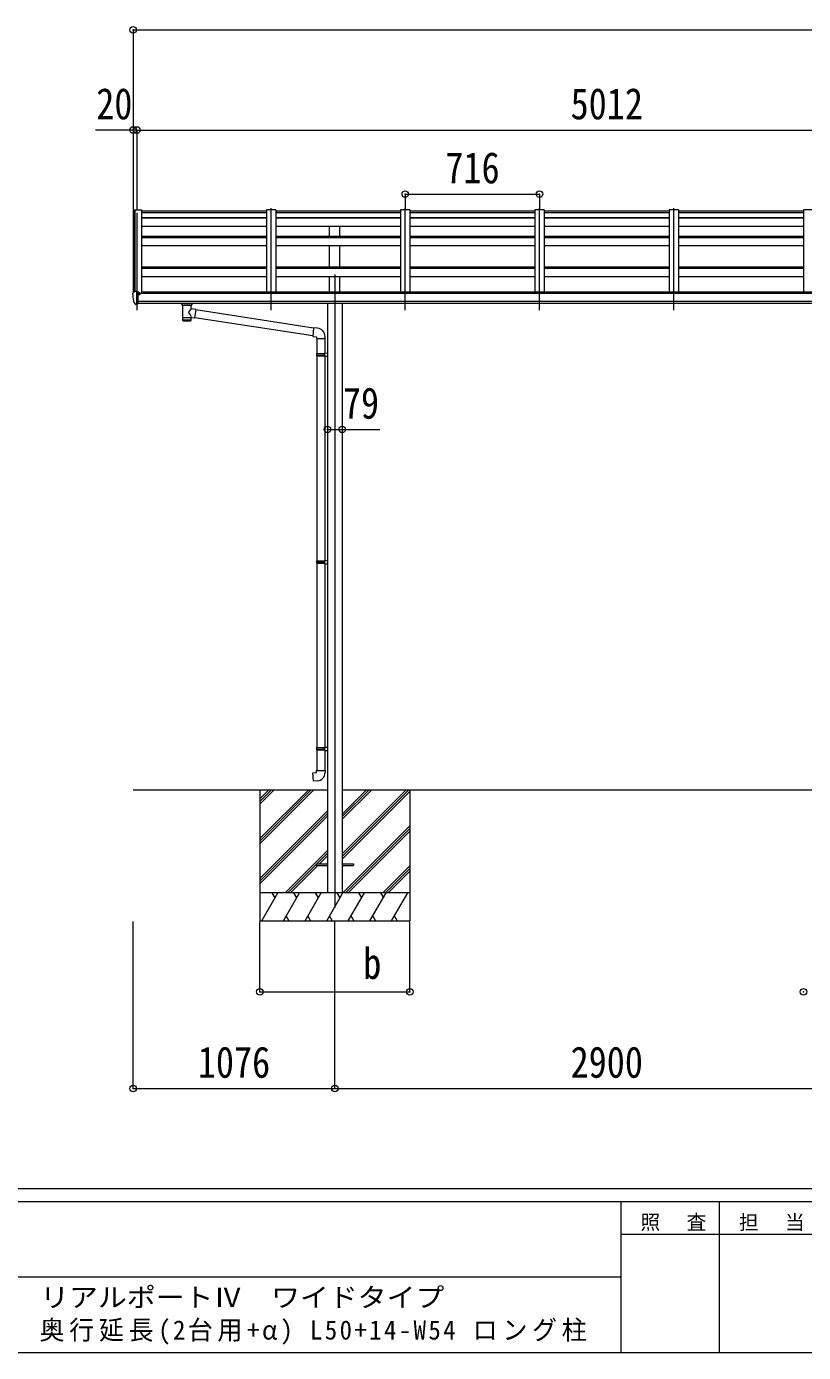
# Model space of a CAD drawing. Units: millimetres at full size. Extents: x -9783 to 9892, y -6828 to 6752.
# Drawn here: x 36 to 4180, y -6828 to 242 of the extents above; entities that cross this region are included whole.
import ezdxf
from ezdxf.enums import TextEntityAlignment as Align

# ---------------------------------------------------------------- set-up
doc = ezdxf.new("R2010")
doc.units = ezdxf.units.MM
doc.header["$LTSCALE"] = 35
doc.header["$PDMODE"] = 32
doc.header["$PDSIZE"] = 35
for name, color, linetype, lineweight in [('0-0_0', 7, 'Continuous', 9), ('0-1_本体', 4, 'Continuous', 9), ('0-2_部品', 7, 'Continuous', 9), ('0-8_PARTS2', 2, 'Continuous', 9), ('0-A_寸法', 6, 'Continuous', 9), ('F-0_240', 7, 'Continuous', 9)]:
    doc.layers.add(name, color=color, linetype=linetype, lineweight=lineweight)
doc.styles.add('ＭＳ ゴシック', font='')
doc.styles.get('ＭＳ ゴシック').set_extended_font_data('MS Gothic')

msp = doc.modelspace()

# ---------------------------------------------------------------- linework, layer by layer
at = {"layer": '0-0_0'}
for p, q in [((604.38, -3827.3), (1640.88, -3827.3)), ((1280.38, -3827.3), (1280.38, -4527.3)), ((1280.38, -4088.02), (1541.11, -3827.3)), ((1280.38, -4102.17), (1555.25, -3827.3)), ((1280.38, -4116.31), (1569.39, -3827.3)), ((1280.38, -3904.18), (1357.26, -3827.3)), ((1280.38, -3890.04), (1343.12, -3827.3)), ((1280.38, -3875.89), (1328.98, -3827.3)), ((1719.88, -3827.3), (4540.88, -3827.3)), ((1719.88, -4169.02), (2061.61, -3827.3)), ((1719.88, -4183.17), (2075.75, -3827.3)), ((1719.88, -3985.18), (1877.76, -3827.3)), ((1719.88, -3971.04), (1863.62, -3827.3)), ((1719.88, -3956.89), (1849.48, -3827.3)), ((1719.88, -4197.31), (2080.38, -3836.81)), ((2080.38, -3827.3), (2080.38, -4527.3)), ((1280.38, -4300.16), (1640.88, -3939.66)), ((1280.38, -4314.3), (1640.88, -3953.8)), ((1280.38, -4328.44), (1640.88, -3967.94)), ((1723.74, -4377.3), (2080.38, -4020.66)), ((1737.88, -4377.3), (2080.38, -4034.8)), ((1752.02, -4377.3), (2080.38, -4048.94)), ((1415.37, -4377.3), (1640.88, -4151.79)), ((1584.02, -4222.79), (1640.88, -4165.93)), ((1429.51, -4377.3), (1580.38, -4226.43)), ((1443.65, -4377.3), (1589.17, -4231.79)), ((1598.17, -4222.79), (1640.88, -4180.07)), ((1935.87, -4377.3), (2080.38, -4232.79)), ((1950.01, -4377.3), (2080.38, -4246.93)), ((1964.15, -4377.3), (2080.38, -4261.07)), ((2080.38, -4377.3), (1280.38, -4377.3)), ((1290.67, -4527.3), (1377.27, -4377.3)), ((1362.27, -4403.28), (1347.27, -4377.3)), ((1406.14, -4527.3), (1492.74, -4377.3)), ((1477.74, -4403.28), (1462.74, -4377.3)), ((1521.61, -4527.3), (1608.21, -4377.3)), ((1593.21, -4403.28), (1578.21, -4377.3)), ((1637.08, -4527.3), (1723.68, -4377.3)), ((1708.68, -4403.28), (1693.68, -4377.3)), ((1752.55, -4527.3), (1839.15, -4377.3)), ((1824.15, -4403.28), (1809.15, -4377.3)), ((1868.02, -4527.3), (1954.62, -4377.3)), ((1924.62, -4377.3), (1939.62, -4403.28)), ((1983.49, -4527.3), (2070.09, -4377.3)), ((1421.14, -4501.32), (1436.14, -4527.3)), ((1536.61, -4501.32), (1551.61, -4527.3)), ((1652.08, -4501.32), (1667.08, -4527.3)), ((1767.55, -4501.32), (1782.55, -4527.3)), ((1883.02, -4501.32), (1898.02, -4527.3)), ((1998.49, -4501.32), (2013.49, -4527.3)), ((1280.38, -4527.3), (2080.38, -4527.3))]:
    msp.add_line(p, q, dxfattribs=at)
at = {"layer": '0-1_本体'}
for p, q in [((604.39, -737.06), (604.37, -1178.12)), ((605.33, -736.18), (613.16, -735.77)), ((613.38, -735.85), (613.38, -1171.58)), ((613.46, -735.96), (614.08, -737.58)), ((649.38, -735.76), (649.38, -1181.76)), ((1315.38, -741.82), (649.38, -741.82)), ((649.38, -748.76), (1315.38, -748.76)), ((649.38, -775.47), (1315.38, -775.47)), ((1315.38, -735.76), (1315.38, -1175.05)), ((1365.38, -735.76), (1315.38, -735.76)), ((1365.38, -735.76), (1365.38, -1175.05)), ((2031.38, -741.82), (1365.38, -741.82)), ((1365.38, -748.76), (2031.38, -748.76)), ((1365.38, -775.47), (2031.38, -775.47)), ((2031.38, -735.76), (2031.38, -1175.05)), ((2081.38, -735.76), (2031.38, -735.76)), ((2081.38, -735.76), (2081.38, -1175.05)), ((2747.38, -741.82), (2081.38, -741.82)), ((2081.38, -748.76), (2747.38, -748.76)), ((2081.38, -775.47), (2747.38, -775.47)), ((2747.38, -735.76), (2747.38, -1175.05)), ((2797.38, -735.76), (2747.38, -735.76)), ((2797.38, -735.76), (2797.38, -1175.05)), ((3463.38, -741.82), (2797.38, -741.82)), ((2797.38, -748.76), (3463.38, -748.76)), ((2797.38, -775.47), (3463.38, -775.47)), ((3463.38, -735.76), (3463.38, -1175.05)), ((3513.38, -735.76), (3463.38, -735.76)), ((3513.38, -735.76), (3513.38, -1175.05)), ((4179.38, -741.82), (3513.38, -741.82)), ((3513.38, -748.76), (4179.38, -748.76)), ((3513.38, -775.47), (4179.38, -775.47)), ((4179.38, -735.76), (4179.38, -1175.05)), ((4229.38, -735.76), (4179.38, -735.76)), ((649.38, -778.05), (1315.38, -778.05)), ((649.38, -822.79), (1315.38, -822.79)), ((1365.38, -778.05), (2031.38, -778.05)), ((1365.38, -822.79), (2031.38, -822.79)), ((1652.88, -876.52), (1652.88, -822.79)), ((1707.88, -876.52), (1707.88, -822.79)), ((2081.38, -778.05), (2747.38, -778.05)), ((2081.38, -822.79), (2747.38, -822.79)), ((2797.38, -778.05), (3463.38, -778.05)), ((2797.38, -822.79), (3463.38, -822.79)), ((3513.38, -778.05), (4179.38, -778.05)), ((3513.38, -822.79), (4179.38, -822.79)), ((649.38, -876.52), (1315.38, -876.52)), ((649.38, -882.09), (1315.38, -882.09)), ((1365.38, -876.52), (2031.38, -876.52)), ((1365.38, -882.09), (2031.38, -882.09)), ((2081.38, -876.52), (2747.38, -876.52)), ((2081.38, -882.09), (2747.38, -882.09)), ((2797.38, -876.52), (3463.38, -876.52)), ((2797.38, -882.09), (3463.38, -882.09)), ((3513.38, -876.52), (4179.38, -876.52)), ((3513.38, -882.09), (4179.38, -882.09)), ((649.38, -926.09), (1315.38, -926.09)), ((1365.38, -926.09), (2031.38, -926.09)), ((1652.88, -1040.17), (1652.88, -926.09)), ((1707.88, -1040.17), (1707.88, -926.09)), ((2081.38, -926.09), (2747.38, -926.09)), ((2797.38, -926.09), (3463.38, -926.09)), ((3513.38, -926.09), (4179.38, -926.09)), ((649.38, -1040.17), (1315.38, -1040.17)), ((649.38, -1046.97), (1315.38, -1046.97)), ((1365.38, -1040.17), (2031.38, -1040.17)), ((1365.38, -1046.97), (2031.38, -1046.97)), ((2081.38, -1040.17), (2747.38, -1040.17)), ((2081.38, -1046.97), (2747.38, -1046.97)), ((2797.38, -1040.17), (3463.38, -1040.17)), ((2797.38, -1046.97), (3463.38, -1046.97)), ((3513.38, -1040.17), (4179.38, -1040.17)), ((3513.38, -1046.97), (4179.38, -1046.97)), ((649.38, -1090.52), (1315.38, -1090.52)), ((1365.38, -1090.52), (2031.38, -1090.52)), ((1652.88, -1175.05), (1652.88, -1090.52)), ((1707.88, -1175.05), (1707.88, -1090.52)), ((2081.38, -1090.52), (2747.38, -1090.52)), ((2797.38, -1090.52), (3463.38, -1090.52)), ((3513.38, -1090.52), (4179.38, -1090.52)), ((5629.88, -1181.76), (630.88, -1181.76)), ((654.38, -1181.76), (654.38, -1175.05)), ((5606.38, -1175.05), (654.38, -1175.05)), ((630.88, -1222.98), (5629.88, -1222.98)), ((5629.88, -1234.83), (630.88, -1234.75)), ((1640.88, -1234.92), (1640.88, -4377.32)), ((1719.88, -1234.92), (1719.88, -4377.32))]:
    msp.add_line(p, q, dxfattribs=at)
msp.add_lwpolyline([(614.08, -1171.58), (614.08, -735.76), (649.38, -735.76)], dxfattribs=at)
msp.add_circle((638.35, -1186.49), 3, dxfattribs=at)
for centre, radius, start, end in [((605.38, -737.18), 1, 93, 173.32986), ((613.18, -736.07), 0.301, 21.06327, 92.86679)]:
    msp.add_arc(centre, radius, start, end, dxfattribs=at)
at = {"layer": '0-2_部品'}
for p, q in [((602.38, -1180.93), (602.38, -1181.56)), ((609.29, -1172.13), (605.22, -1177.94)), ((624.38, -1240.06), (624.38, -1171.56)), ((625.88, -1172.48), (624.38, -1172.48)), ((630.88, -1181.3), (624.38, -1180.9)), ((625.88, -1172.48), (625.88, -1178.65)), ((635.55, -1173.98), (625.88, -1173.26)), ((625.88, -1176.25), (639.88, -1176.31)), ((635.35, -1186.48), (635.88, -1186.48)), ((635.88, -1186.48), (636.18, -1186.48)), ((636.38, -1176.29), (636.38, -1174.39)), ((640.88, -1177.41), (640.88, -1181.37)), ((616.76, -1238.25), (607.01, -1222.87)), ((622.88, -1239.97), (619.17, -1239.74)), ((622.88, -1239.97), (624.38, -1240.06)), ((624.38, -1237.87), (624.88, -1237.87)), ((624.88, -1237.87), (625.38, -1236.87)), ((630.88, -1236.87), (625.38, -1236.87)), ((864.88, -1240.87), (864.88, -1234.75)), ((868.98, -1245.37), (868.96, -1325.66)), ((914.78, -1262.94), (914.78, -1245.36)), ((940, -1266.85), (914.78, -1262.94)), ((918.88, -1240.87), (918.88, -1234.75)), ((940, -1266.85), (932.98, -1312.11)), ((1566.84, -1366.16), (939.69, -1268.87)), ((914.8, -1325.66), (914.78, -1309.04)), ((914.78, -1309.29), (932.98, -1312.11)), ((1563.17, -1408.09), (933.25, -1310.37)), ((1587.8, -1366.55), (1566.96, -1364.72)), ((1628.88, -1422.29), (1628.88, -1411.38)), ((1582.88, -1422.29), (1628.88, -1422.29)), ((1584.88, -1422.29), (1584.88, -1501.55)), ((1626.88, -1422.29), (1626.88, -1498.99)), ((1582.88, -1503.55), (1583.88, -1501.55)), ((1582.88, -1503.55), (1626.88, -1503.55)), ((1582.88, -1503.55), (1582.88, -1511.55)), ((1582.88, -1511.55), (1626.88, -1511.55)), ((1582.88, -1511.55), (1583.88, -1513.55)), ((1583.88, -1501.55), (1626.88, -1501.55)), ((1583.88, -1513.55), (1626.88, -1513.55)), ((1584.88, -1513.55), (1584.88, -2607.74)), ((1622.4, -1503.55), (1621.97, -1501.55)), ((1624.88, -1499.05), (1640.88, -1498.58)), ((1624.88, -1501.05), (1624.88, -1499.05)), ((1624.88, -1501.05), (1626.88, -1501.05)), ((1624.88, -1516.05), (1624.88, -1514.05)), ((1624.88, -1516.05), (1640.88, -1516.52)), ((1626.88, -1516.11), (1626.88, -2605.18)), ((1640.88, -1498.58), (1640.88, -1516.52)), ((1582.88, -2609.74), (1583.88, -2607.74)), ((1582.88, -2609.74), (1626.88, -2609.74)), ((1582.88, -2609.74), (1582.88, -2617.74)), ((1583.88, -2607.74), (1626.88, -2607.74)), ((1622.4, -2609.74), (1621.97, -2607.74)), ((1624.88, -2605.24), (1640.88, -2604.77)), ((1624.88, -2607.24), (1624.88, -2605.24)), ((1624.88, -2607.24), (1626.88, -2607.24)), ((1640.88, -2604.77), (1640.88, -2622.71)), ((1582.88, -2617.74), (1626.88, -2617.74)), ((1582.88, -2617.74), (1583.88, -2619.74)), ((1583.88, -2619.74), (1626.88, -2619.74)), ((1584.88, -2619.74), (1584.88, -3602.9)), ((1624.88, -2622.24), (1624.88, -2620.24)), ((1624.88, -2622.24), (1640.88, -2622.71)), ((1626.88, -2622.3), (1626.88, -3600.34)), ((1582.88, -3604.9), (1583.88, -3602.9)), ((1582.88, -3604.9), (1626.88, -3604.9)), ((1582.88, -3604.9), (1582.88, -3612.9)), ((1583.88, -3602.9), (1626.88, -3602.9)), ((1622.4, -3604.9), (1621.97, -3602.9)), ((1624.88, -3600.4), (1640.88, -3599.93)), ((1624.88, -3602.4), (1624.88, -3600.4)), ((1624.88, -3602.4), (1626.88, -3602.4)), ((1640.88, -3599.93), (1640.88, -3617.87)), ((1582.88, -3612.9), (1626.88, -3612.9)), ((1582.88, -3612.9), (1583.88, -3614.9)), ((1583.88, -3614.9), (1626.88, -3614.9)), ((1584.88, -3614.9), (1584.88, -3724.9)), ((1624.88, -3617.4), (1624.88, -3615.4)), ((1624.88, -3617.4), (1640.88, -3617.87)), ((1626.88, -3617.46), (1626.88, -3724.9)), ((1582.88, -3724.9), (1628.88, -3724.9)), ((1582.88, -3734.9), (1582.88, -3724.9)), ((1628.88, -3724.9), (1628.88, -3735.81))]:
    msp.add_line(p, q, dxfattribs=at)
at = {"layer": '0-2_部品', "color": 4}
for p, q in [((1580.38, -4222.79), (1640.88, -4222.79)), ((1580.38, -4222.79), (1580.38, -4231.79)), ((1580.38, -4231.79), (1640.88, -4231.79)), ((1719.88, -4222.79), (1780.38, -4222.79)), ((1719.88, -4231.79), (1780.38, -4231.79)), ((1780.38, -4222.79), (1780.38, -4231.79))]:
    msp.add_line(p, q, dxfattribs=at)
at = {"layer": '0-2_部品'}
for points in [[(624.38, -1171.56), (612.38, -1171.56), (610.05, -1171.71)], [(630.88, -1236.87), (630.88, -1178.65), (625.88, -1178.65)], [(635.55, -1173.98), (635.72, -1174), (635.88, -1174.03), (636.02, -1174.07), (636.15, -1174.12), (636.25, -1174.18), (636.32, -1174.25), (636.36, -1174.32), (636.38, -1174.39)], [(636.18, -1185.29), (636.18, -1186.48), (640.88, -1186.48)], [(640.88, -1184.86), (640.88, -1186.48), (641.35, -1186.48)], [(624.38, -1226.17), (627.54, -1225.77), (630.88, -1225.34)], [(864.92, -1240.93), (864.89, -1240.57), (865.14, -1239.62), (865.66, -1238.73), (866.46, -1237.89), (867.58, -1237.1), (868.98, -1236.37)], [(864.92, -1240.81), (864.89, -1241.17), (865.14, -1242.13), (865.66, -1243.01), (866.46, -1243.85), (867.58, -1244.65), (868.98, -1245.37)], [(914.78, -1236.38), (915.01, -1236.48), (916.37, -1237.21), (917.48, -1238.06), (918.24, -1238.93), (918.7, -1239.82), (918.87, -1240.71)], [(914.78, -1245.36), (915.01, -1245.27), (916.37, -1244.53), (917.48, -1243.68), (918.24, -1242.82), (918.7, -1241.92), (918.87, -1241.03)], [(1566.96, -1364.72), (1562.95, -1410.55), (1582.88, -1412.29), (1582.88, -1422.29)], [(1622.4, -1503.55), (1622.4, -1511.55), (1621.97, -1513.55)], [(1624.88, -1514.05), (1626.88, -1514.05), (1626.88, -1501.05)], [(1622.4, -2609.74), (1622.4, -2617.74), (1621.97, -2619.74)], [(1624.88, -2620.24), (1626.88, -2620.24), (1626.88, -2607.24)], [(1622.4, -3604.9), (1622.4, -3612.9), (1621.97, -3614.9)], [(1624.88, -3615.4), (1626.88, -3615.4), (1626.88, -3602.4)], [(1587.8, -3780.64), (1566.96, -3782.47), (1562.95, -3736.64), (1582.88, -3734.9)]]:
    msp.add_lwpolyline(points, dxfattribs=at)
for centre, radius, start, end in [((605.38, -1180.93), 3, 93, 180), ((794.87, -1181.56), 192.49, 180.0008, 192.1233), ((610.11, -1172.7), 1, 93.5, 145), ((638.38, -1186.48), 2.5, 151.64236, 180), ((638.38, -1186.48), 2.5, 0, 151.64236), ((609.61, -1221.37), 3, 191.83348, 210), ((619.35, -1236.75), 3, 210, 266.5), ((881.95, -1286.09), 51.38, 92.46126, 104.61963), ((901.83, -1286.09), 51.38, 75.38037, 87.53874), ((1583.88, -1411.38), 45, 0, 85), ((1583.88, -3735.81), 45, 275, 0)]:
    msp.add_arc(centre, radius, start, end, dxfattribs=at)
for centre, major_axis, ratio, start_param, end_param in [((639.88, -1177.41), (-0.02, 1.1), 0.906239, 4.6917496, 6.2625459), ((891.88, -1246.57), (-22.91, -0.42), 0.072511, 4.711586, 6.2823824), ((891.9, -1244.93), (-22.91, -0.42), 0.072511, 4.711586, 6.2823824), ((891.85, -1244.94), (22.92, -0.42), 0.07247, 0.0008089, 1.5716053), ((891.85, -1246.57), (22.92, -0.42), 0.07247, 0.0008089, 1.5716053), ((894.43, -1285.14), (20.32, 22.25), 0.045535, 4.9756507, 6.2441899), ((902.88, -1240.87), (16, 0), 0.361356, 0, 0.0194874), ((902.88, -1240.87), (16, 0), 0.361356, 6.2636979, 6.2831853), ((891.88, -1325.66), (22.92, 0), 0.101955, 6.2829723, 9.4248207), ((891.88, -1325.66), (22.92, 0), 0.101955, 3.1415499, 6.2833984), ((891.88, -1313.22), (22.91, 0), 0.122865, 6.2831853, 9.424778), ((891.88, -1282.5), (-22.81, 26.62), 0.234429, 3.1563334, 4.5976381)]:
    msp.add_ellipse(centre, major_axis=major_axis, ratio=ratio, start_param=start_param, end_param=end_param, dxfattribs=at)
at = {"layer": '0-8_PARTS2'}
for p, q in [((624.38, -750.48), (624.38, -1269.76)), ((1340.38, -1269.76), (1340.38, -725.92)), ((2056.38, -1269.76), (2056.38, -725.92)), ((2772.38, -1269.76), (2772.38, -725.92)), ((3488.38, -1269.76), (3488.38, -725.92)), ((1680.38, -1080.95), (1680.38, -4456.19))]:
    msp.add_line(p, q, dxfattribs=at)
at = {"layer": '0-A_寸法'}
for p, q in [((604.39, 224.58), (7088.38, 224.58)), ((604.39, 224.58), (604.39, -735.73)), ((604.39, -309.76), (404.39, -309.76)), ((624.39, -309.76), (604.39, -309.76)), ((604.39, -309.76), (604.39, -735.73)), ((624.39, -309.76), (5636.38, -309.76)), ((624.39, -309.76), (624.39, -735.73)), ((624.39, -309.76), (624.39, -735.73)), ((2056.38, -651.2), (2772.38, -651.2)), ((2056.38, -651.2), (2056.38, -735.73)), ((2772.38, -651.2), (2772.38, -735.73)), ((1640.88, -1906.04), (1719.88, -1906.04)), ((1719.88, -1906.04), (1919.88, -1906.04)), ((604.39, -5420.18), (604.39, -4530.78)), ((1280.38, -4905.19), (1280.38, -4530.78)), ((1680.38, -5420.18), (1680.38, -4530.78)), ((2080.38, -4905.19), (2080.38, -4530.78)), ((1280.38, -4905.19), (2080.38, -4905.19)), ((604.39, -5420.18), (1680.38, -5420.18)), ((1680.38, -5420.18), (4580.38, -5420.18))]:
    msp.add_line(p, q, dxfattribs=at)
for p in [(604.39, 224.58), (604.39, -309.76), (624.39, -309.76), (2056.38, -651.2), (2772.38, -651.2), (1640.88, -1906.04), (1719.88, -1906.04), (1280.38, -4905.19), (2080.38, -4905.19), (4180.38, -4905.19), (604.39, -5420.18), (1680.38, -5420.18)]:
    msp.add_point(p, dxfattribs=at)
at = {"layer": 'F-0_240', "color": 5}
for p, q in [((-9783.03, -5953.1), (9396.97, -5953.1)), ((-9783.03, -6023.1), (6285.75, -6023.1)), ((3205.75, -6023.1), (3205.75, -6828.1)), ((3730.75, -6023.1), (3730.75, -6828.1)), ((3205.75, -6198.1), (5305.75, -6198.1)), ((-3969.25, -6425.6), (3205.75, -6425.6)), ((-9783.03, -6828.1), (9396.97, -6828.1))]:
    msp.add_line(p, q, dxfattribs=at)

# ---------------------------------------------------------------- texts
at = {"layer": '0-A_寸法', "color": 7, "style": 'ＭＳ ゴシック', "width": 0.85}
for s, p in [('20', (408.14, -302.76)), ('5012', (2937.88, -302.76)), ('716', (2270, -644.2)), ('79', (1723.63, -1899.04)), ('b', (1832.25, -4886.19)), ('1076', (949.88, -5413.18)), ('2900', (2937.88, -5413.18))]:
    msp.add_text(s, height=166.8, dxfattribs=at).set_placement(p, align=Align.BOTTOM_LEFT)
at = {"layer": 'F-0_240', "style": 'ＭＳ ゴシック', "width": 1.1}
msp.add_text('リアルポートⅣ\u3000ワイドタイプ', height=102.6, dxfattribs=at).set_placement((109.35, -6616.22), align=Align.BOTTOM_LEFT)
at = {"layer": 'F-0_240', "attachment_point": 7, "style": 'ＭＳ ゴシック'}
for s, insert, char_height in [('\\T1.17;照\u3000査', (3310.76, -6180.6), 76.98), ('\\T1.17;担\u3000当', (3835.76, -6180.6), 76.98), ('\\T1.19;\\W0.95;奥行延長(2台用+α)\\~L50+14-W54\\~ロング柱', (105.77, -6786.55), 102.6)]:
    msp.add_mtext(s, dxfattribs=dict(at, insert=insert, char_height=char_height))

doc.saveas('drawing.dxf')
